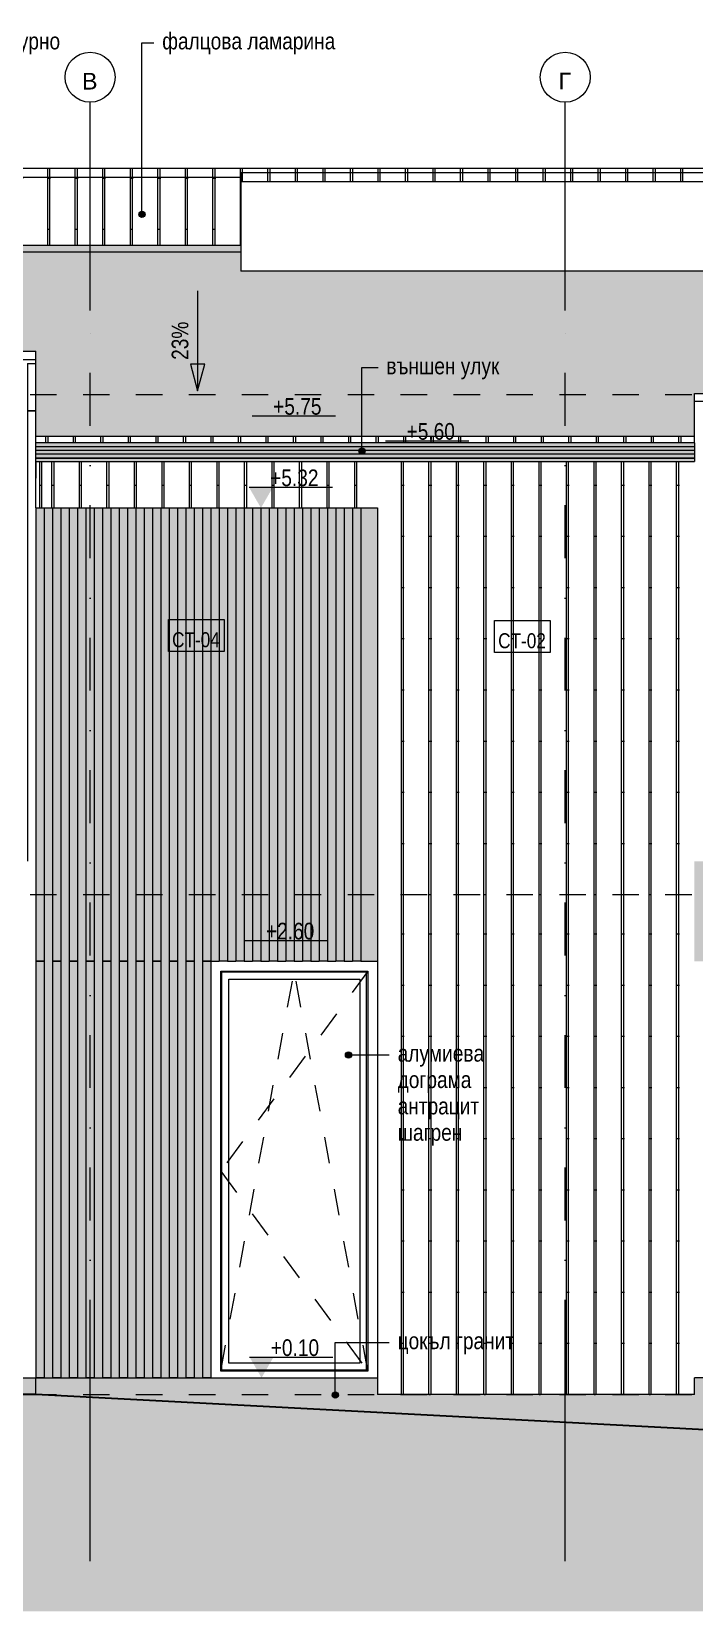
# Model space of a CAD drawing. Header units: centimetres. Extents: x -1373 to 229, y -130 to 818.
# Drawn here: x -769 to -372, y -130 to 818 of the extents above; entities that cross this region are included whole.
import ezdxf

# ---------------------------------------------------------------- set-up
doc = ezdxf.new("R2010")
doc.units = ezdxf.units.CM
doc.linetypes.add('Dash', pattern=[31.75, 15.875, -15.875])
doc.linetypes.add('Dash dot', pattern=[79.375, 31.75, -23.8125, 0, -23.8125])
for name, color, linetype, lineweight in [('A-ANNO-NOTE', 7, 'Continuous', 9), ('A-DETL-GENF', 7, 'Continuous', 9), ('A-FLOR-LEVL', 7, 'Continuous', 9), ('A-GLAZ', 7, 'Continuous', 5), ('A-GLAZ-CWMG', 7, 'Continuous', 9), ('A-GLAZ-HDLN', 7, 'Dash', 5), ('A-ROOF', 7, 'Continuous', 9), ('A-ROOF-OTLN', 7, 'Continuous', 9), ('A-ROOF-PATT', 7, 'Continuous', 9), ('A-WALL', 7, 'Continuous', 9), ('A-WALL-IDEN', 7, 'Continuous', 9), ('A-WALL-PATT', 7, 'Continuous', 9), ('G-ANNO-DIMS', 7, 'Continuous', 9), ('G-ANNO-TEXT', 7, 'Continuous', 9), ('S-GRID', 7, 'Continuous', 9), ('S-GRID-IDEN', 7, 'Continuous', 9)]:
    doc.layers.add(name, color=color, linetype=linetype, lineweight=lineweight)
doc.layers.add('A-DETL', color=7, linetype='Continuous', lineweight=9, true_color=0x008000)
doc.styles.add('Arial', font='arial.ttf', dxfattribs={"height": 10})
doc.styles.add('Arial Narrow', font='ARIALN.TTF', dxfattribs={"height": 10})
doc.styles.add('Arial Narrow_1', font='ARIALN.TTF', dxfattribs={"height": 9})
doc.styles.add('Arial Narrow_2', font='ARIALN.TTF', dxfattribs={"height": 10})
pattern_1 = [(0, (16.51, 600), (16.51, 30.709), [0.8382, -15.672]), (90, (0, 600), (-16.51, 30.709), [30.709, 0]), (90, (1.27, 600), (-16.51, 30.709), [30.709, 0])]

# ---------------------------------------------------------------- blocks, each defined once
blk = doc.blocks.new('SINGLE - OK - 100x252-2419123-ИЗТОК')
at = {"layer": 'A-GLAZ'}
for p, q in [((-365.69, 13.9), (-365.69, 254.1)), ((-365.69, 254.1), (-277.49, 254.1)), ((-364.99, 14.6), (-364.99, 253.4)), ((-278.19, 253.4), (-364.99, 253.4)), ((-360.89, 18.7), (-360.89, 249.3)), ((-360.89, 249.3), (-282.29, 249.3)), ((-282.29, 249.3), (-282.29, 18.7)), ((-278.19, 14.6), (-278.19, 253.4)), ((-277.49, 254.1), (-277.49, 13.9)), ((-277.49, 13.9), (-365.69, 13.9)), ((-278.19, 14.6), (-364.99, 14.6)), ((-282.29, 18.7), (-360.89, 18.7))]:
    blk.add_line(p, q, dxfattribs=at)
at = {"layer": 'A-GLAZ-HDLN'}
for p, q in [((-365.69, 13.9), (-321.59, 254.1)), ((-277.49, 254.1), (-365.69, 134)), ((-277.49, 13.9), (-321.59, 254.1)), ((-365.69, 134), (-277.49, 13.9))]:
    blk.add_line(p, q, dxfattribs=at)
blk = doc.blocks.new('Rectangular Mullion - TEC_LAMEL-2326023-ИЗТОК')
at = {"layer": 'A-GLAZ-CWMG', "true_color": 0xcfc6ba}
blk.add_hatch(color=9, dxfattribs=at).paths.add_polyline_path([(-666.59, 10), (-661.59, 10), (-661.59, 260), (-666.59, 260), (-666.59, 10.86)])
at = {"layer": 'A-GLAZ-CWMG'}
for p, q in [((-666.59, 260), (-661.59, 260)), ((-666.59, 260), (-666.59, 10)), ((-661.59, 260), (-661.59, 10)), ((-661.59, 10), (-666.59, 10))]:
    blk.add_line(p, q, dxfattribs=at)
blk = doc.blocks.new('Rectangular Mullion - TEC_LAMEL-2372659-ИЗТОК')
at = {"layer": 'A-GLAZ-CWMG', "true_color": 0xcfc6ba}
blk.add_hatch(color=9, dxfattribs=at).paths.add_polyline_path([(-576.59, 260), (-571.59, 260), (-571.59, 532), (-576.59, 532), (-576.59, 264.74)])
at = {"layer": 'A-GLAZ-CWMG'}
for p, q in [((-576.59, 532), (-571.59, 532)), ((-576.59, 532), (-576.59, 260)), ((-571.59, 532), (-571.59, 260)), ((-571.59, 260), (-576.59, 260))]:
    blk.add_line(p, q, dxfattribs=at)
blk = doc.blocks.new('Rectangular Mullion - TEC_DOGRAMA_TERASI_EX-2504233-ИЗТОК')
at = {"layer": 'A-GLAZ-CWMG'}
for p, q in [((-771.59, 618.76), (-766.59, 618.76)), ((-771.59, 618.76), (-771.59, 590.27)), ((-771.59, 590.27), (-766.71, 590.27))]:
    blk.add_line(p, q, dxfattribs=at)
blk = doc.blocks.new('Rectangular Mullion - TEC_DOGRAMA_TERASI_EX-2504241-ИЗТОК')
at = {"layer": 'A-GLAZ-CWMG'}
for p, q in [((-766.71, 590.27), (-771.59, 590.27)), ((-771.59, 590.27), (-771.59, 320))]:
    blk.add_line(p, q, dxfattribs=at)
blk = doc.blocks.new('Grid - TEC_GRID_CIRCLE-145857-ИЗТОК')
at = {"layer": 'S-GRID-IDEN'}
blk.add_circle((-234.09, 790.5), 15, dxfattribs=at)
blk = doc.blocks.new('Spot Elevations - ELEVATION_PROJECT-150941-ИЗТОК')
at = {"layer": 'A-ANNO-NOTE'}
blk.add_hatch(color=256, dxfattribs=at).paths.add_polyline_path([(-1102.75, 748.17), (-1088.44, 748.17), (-1095.6, 735.77)])
blk.add_line((-1102.75, 748.17), (-1052.75, 748.17), dxfattribs=at)

msp = doc.modelspace()

# ---------------------------------------------------------------- hatches: boundary and pattern name
at = {"layer": 'A-DETL-GENF'}
h = msp.add_hatch(dxfattribs=at)
h.set_pattern_fill('FP2_30', color=256, style=0, pattern_type=2)
h.set_pattern_definition([(0, (-146.547, 0), (19.05, 19.05), [19.05, -19.05]), (0, (-146.547, 7.144), (19.05, 19.05), [19.05, -19.05]), (0, (-146.547, 14.287), (19.05, 19.05), [19.05, -19.05]), (90, (-144.166, 16.669), (-19.05, 19.05), [19.05, -19.05]), (90, (-137.022, 16.669), (-19.05, 19.05), [19.05, -19.05]), (90, (-129.879, 16.669), (-19.05, 19.05), [19.05, -19.05])])
h.paths.add_polyline_path([(-170.9, -130.19), (228.36, -130.19), (228.36, -30), (-201.59, -30), (-766.59, 0), (-1368.67, 0), (-1368.67, -130.19), (-370.53, -130.19)])
at = {"layer": 'A-ROOF-PATT', "true_color": 0x8b8b8b}
h = msp.add_hatch(dxfattribs=at)
h.set_pattern_fill('FP2_15', color=252, style=0, pattern_type=2)
h.set_pattern_definition(pattern_1)
h.paths.add_polyline_path([(-643.59, 730.58), (-643.59, 733.08), (-171.59, 733.08), (-171.59, 735.77), (-1256.59, 735.77), (-1256.59, 730.58), (-669.97, 730.58)])
h = msp.add_hatch(dxfattribs=at)
h.set_pattern_fill('FP2_15', color=252, style=0, pattern_type=2)
h.set_pattern_definition(pattern_1)
h.paths.add_polyline_path([(-370.53, 727.8), (-145.76, 727.8), (-145.76, 733.08), (-643.59, 733.08), (-643.59, 727.8), (-470.34, 727.8)])
h = msp.add_hatch(dxfattribs=at)
h.set_pattern_fill('FP2_17', color=252, style=0, pattern_type=2)
h.set_pattern_definition([(0, (-2627.617, 971.591), (16.51, 6.908), [0.8382, -15.672]), (90, (-2644.127, 971.591), (-16.51, 6.908), [6.908, 0]), (90, (-2642.857, 971.591), (-16.51, 6.908), [6.908, 0])])
h.paths.add_polyline_path([(-557.68, 574.88), (-371.59, 574.88), (-371.59, 600.71), (-271.59, 600.71), (-271.59, 574.88), (10.48, 574.88), (-141.76, 674.15), (-643.59, 674.15), (-643.59, 685.69), (-926.59, 685.69), (-926.59, 670.69), (-962.59, 670.69), (-962.59, 685.69), (-1256.59, 685.69), (-1256.59, 595.66), (-901.59, 595.66), (-901.59, 626.07), (-766.59, 626.07), (-766.59, 574.88), (-563.92, 574.88)])
h = msp.add_hatch(dxfattribs=at)
h.set_pattern_fill('FP2_19', color=252, style=0, pattern_type=2)
h.set_pattern_definition([(0, (16.51, 254.475), (16.51, 29.922), [0.8382, -15.672]), (90, (0, 254.475), (-16.51, 29.922), [29.922, 0]), (90, (1.27, 254.475), (-16.51, 29.922), [29.922, 0])])
h.paths.add_polyline_path([(-901.59, 621.19), (-766.59, 621.19), (-766.59, 626.07), (-901.59, 626.07), (-901.59, 624.42)])
h = msp.add_hatch(dxfattribs=at)
h.set_pattern_fill('FP2_16', color=252, style=0, pattern_type=2)
h.set_pattern_definition([(0, (64.923, 525), (16.51, 30.709), [0.8382, -15.672]), (90, (48.413, 525), (-16.51, 30.709), [30.709, 0]), (90, (49.683, 525), (-16.51, 30.709), [30.709, 0])])
h.paths.add_polyline_path([(3.78, 571.07), (10.48, 571.07), (10.48, 574.88), (-271.59, 574.88), (-271.59, 571.07), (-8.7, 571.07)])
h.paths.add_polyline_path([(-763.55, 571.07), (-371.59, 571.07), (-371.59, 574.88), (-766.59, 574.88), (-766.59, 571.07)])
at = {"layer": 'A-ROOF-PATT', "lineweight": 5, "true_color": 0xc0c0c0}
for points in [[(-570.16, 570.81), (-371.59, 570.81), (-371.59, 571.07), (-766.59, 571.03), (-766.59, 570.81), (-576.4, 570.81)], [(-570.16, 569.12), (-371.59, 569.12), (-371.59, 570.81), (-766.59, 570.81), (-766.59, 569.12), (-576.4, 569.12)], [(-376.77, 568.92), (-371.59, 568.95), (-371.59, 569.12), (-766.59, 569.07), (-766.59, 568.92), (-383.01, 568.92)], [(-570.16, 566.58), (-371.59, 566.58), (-371.59, 568.92), (-766.59, 568.92), (-766.59, 566.58), (-576.4, 566.58)], [(-766.59, 564.25), (-371.59, 564.25), (-371.59, 566.58), (-766.59, 566.58), (-766.59, 564.47)], [(-371.59, 561.9), (-371.59, 564.25), (-766.59, 564.25), (-766.59, 561.9), (-376.77, 561.9)], [(-576.4, 561.64), (-371.59, 561.64), (-371.59, 561.9), (-766.59, 561.88), (-766.59, 561.64), (-582.63, 561.64)], [(-766.59, 560.08), (-371.59, 560.08), (-371.59, 561.64), (-766.59, 561.64), (-766.59, 560.94)], [(-570.16, 559.88), (-371.59, 559.9), (-371.59, 560.08), (-766.59, 560.03), (-766.59, 559.88), (-576.4, 559.88)]]:
    msp.add_hatch(color=9, dxfattribs=at).paths.add_polyline_path(points)
at = {"layer": 'A-WALL-PATT', "true_color": 0x8b8b8b}
h = msp.add_hatch(dxfattribs=at)
h.set_pattern_fill('FP2_25', color=252, style=0, pattern_type=2)
h.set_pattern_definition([(0, (-1238.25, 300), (16.51, 30.709), [0.8382, -15.672]), (90, (-1254.76, 300), (-16.51, 30.709), [30.709, 0]), (90, (-1253.49, 300), (-16.51, 30.709), [30.709, 0])])
h.paths.add_polyline_path([(-1256.59, 689.76), (-962.59, 689.76), (-962.59, 720), (-926.59, 720), (-926.59, 689.76), (-643.59, 689.76), (-643.59, 730.58), (-1256.59, 730.58), (-1256.59, 716.1)])
at = {"layer": 'A-WALL-PATT', "lineweight": 5, "true_color": 0x787878}
h = msp.add_hatch(color=8, dxfattribs=at)
h.paths.add_polyline_path([(-1217.61, 685.69), (-962.59, 685.69), (-962.59, 689.76), (-1221.59, 689.76), (-1221.59, 685.69), (-1220.22, 685.69)])
h.paths.add_polyline_path([(-643.59, 685.69), (-643.59, 689.76), (-926.59, 689.76), (-926.59, 685.69), (-645.02, 685.69)])
at = {"layer": 'A-WALL-PATT', "true_color": 0x8b8b8b}
h = msp.add_hatch(dxfattribs=at)
h.set_pattern_fill('FP2_29', color=252, style=0, pattern_type=2)
h.set_pattern_definition([(0, (-747.702, 300), (16.51, 30.709), [0.8382, -15.672]), (90, (-764.212, 300), (-16.51, 30.709), [30.709, 0]), (90, (-762.942, 300), (-16.51, 30.709), [30.709, 0])])
h.paths.add_polyline_path([(-761.71, 532), (-761.71, 559.88), (-766.59, 559.9), (-766.59, 569.75), (-766.71, 569.75), (-766.71, 532)])
h = msp.add_hatch(dxfattribs=at)
h.set_pattern_fill('FP2_27', color=252, style=0, pattern_type=2)
h.set_pattern_definition([(0, (-542.357, 300), (16.51, 30.709), [0.8382, -15.672]), (90, (-558.867, 300), (-16.51, 30.709), [30.709, 0]), (90, (-557.597, 300), (-16.51, 30.709), [30.709, 0])])
h.paths.add_polyline_path([(-766.71, 532), (-561.59, 532), (-561.59, 559.88), (-766.59, 559.88), (-766.59, 549.93), (-766.71, 549.93), (-766.71, 546.84)])
h = msp.add_hatch(dxfattribs=at)
h.set_pattern_fill('FP2_21', color=252, style=0, pattern_type=2)
h.set_pattern_definition([(0, (-3684.257, 300), (16.51, 30.709), [0.8382, -15.672]), (90, (-3700.767, 300), (-16.51, 30.709), [30.709, 0]), (90, (-3699.497, 300), (-16.51, 30.709), [30.709, 0])])
h.paths.add_polyline_path([(-561.59, 300), (-371.59, 300), (-371.59, 559.88), (-561.59, 559.88), (-561.59, 307.06)])
at = {"layer": 'A-WALL-PATT', "lineweight": 5, "true_color": 0x787878}
h = msp.add_hatch(color=8, dxfattribs=at)
h.paths.add_polyline_path([(-761.59, 300), (-756.59, 300), (-756.59, 532), (-761.59, 532), (-761.59, 307.06)])
h.paths.add_polyline_path([(-751.59, 300), (-746.59, 300), (-746.59, 532), (-751.59, 532), (-751.59, 307.06)])
h.paths.add_polyline_path([(-591.59, 300), (-586.59, 300), (-586.59, 532), (-591.59, 532), (-591.59, 307.06)])
h.paths.add_polyline_path([(-596.59, 300), (-596.59, 532), (-601.59, 532), (-601.59, 300)])
h.paths.add_polyline_path([(-606.59, 300), (-606.59, 532), (-611.59, 532), (-611.59, 300)])
h.paths.add_polyline_path([(-616.59, 300), (-616.59, 532), (-621.59, 532), (-621.59, 300), (-620.06, 300)])
h.paths.add_polyline_path([(-736.59, 300), (-736.59, 532), (-741.59, 532), (-741.59, 300)])
h.paths.add_polyline_path([(-731.59, 300), (-726.59, 300), (-726.59, 532), (-731.59, 532), (-731.59, 307.06)])
h.paths.add_polyline_path([(-721.59, 300), (-716.59, 300), (-716.59, 532), (-721.59, 532), (-721.59, 307.06)])
h.paths.add_polyline_path([(-626.59, 300), (-626.59, 532), (-631.59, 532), (-631.59, 300)])
h.paths.add_polyline_path([(-641.59, 300), (-636.59, 300), (-636.59, 532), (-641.59, 532), (-641.59, 304.57)])
h.paths.add_polyline_path([(-646.59, 300), (-646.59, 532), (-651.59, 532), (-651.59, 300)])
h.paths.add_polyline_path([(-656.59, 300), (-656.59, 532), (-661.59, 532), (-661.59, 300)])
h.paths.add_polyline_path([(-666.59, 300), (-666.59, 532), (-671.59, 532), (-671.59, 300), (-669.97, 300)])
h.paths.add_polyline_path([(-676.59, 300), (-676.59, 532), (-681.59, 532), (-681.59, 300)])
h.paths.add_polyline_path([(-691.59, 300), (-686.59, 300), (-686.59, 532), (-691.59, 532), (-691.59, 301.71)])
h.paths.add_polyline_path([(-576.59, 300), (-576.59, 532), (-581.59, 532), (-581.59, 300)])
h.paths.add_polyline_path([(-571.59, 300), (-561.59, 300), (-561.59, 532), (-571.59, 532), (-571.59, 307.06)])
h.paths.add_polyline_path([(-371.59, 300), (-271.59, 300), (-271.59, 320), (-371.59, 320), (-371.59, 307.06)])
h.paths.add_polyline_path([(-711.59, 300), (-706.59, 300), (-706.59, 532), (-711.59, 532), (-711.59, 300.57)])
h.paths.add_polyline_path([(-701.59, 300), (-696.59, 300), (-696.59, 532), (-701.59, 532), (-701.59, 301.14)])
h.paths.add_polyline_path([(-261.59, 300), (-261.59, 532), (-266.59, 532), (-266.59, 300)])
h.paths.add_polyline_path([(-256.59, 300), (-251.59, 300.01), (-251.59, 532), (-256.59, 532), (-256.59, 300.01)])
h = msp.add_hatch(color=8, dxfattribs=at)
h.paths.add_polyline_path([(-761.59, 10), (-756.59, 10), (-756.59, 300), (-761.59, 300), (-761.59, 10.86)])
h.paths.add_polyline_path([(-751.59, 10), (-746.59, 10), (-746.59, 300), (-751.59, 300), (-751.59, 10.86)])
h.paths.add_polyline_path([(-741.59, 10), (-736.59, 10), (-736.59, 300), (-741.59, 300), (-741.59, 10.86)])
h.paths.add_polyline_path([(-731.59, 10), (-726.59, 10), (-726.59, 300), (-731.59, 300), (-731.59, 10.86)])
at = {"layer": 'A-WALL-PATT', "true_color": 0x787878}
h = msp.add_hatch(color=8, dxfattribs=at)
h.paths.add_polyline_path([(-669.97, 10), (-666.59, 10), (-666.59, 300), (-671.59, 300), (-671.59, 10)])
h.paths.add_polyline_path([(-266.59, 10), (-261.59, 10), (-261.59, 300), (-266.59, 300), (-266.59, 10.86)])
h.paths.add_polyline_path([(-681.59, 10), (-676.59, 10), (-676.59, 300), (-681.59, 300), (-681.59, 10.86)])
h.paths.add_polyline_path([(-686.59, 10), (-686.59, 300), (-691.59, 300), (-691.59, 10), (-688.69, 10)])
h.paths.add_polyline_path([(-696.59, 10), (-696.59, 300), (-701.59, 300), (-701.59, 10)])
h.paths.add_polyline_path([(-707.4, 10), (-706.59, 10), (-706.59, 300), (-711.59, 300), (-711.59, 10)])
h.paths.add_polyline_path([(-716.59, 10), (-716.59, 300), (-721.59, 300), (-721.59, 10), (-719.88, 10)])
h.paths.add_polyline_path([(-256.59, 10), (-251.59, 10), (-251.59, 300), (-256.59, 300), (-256.59, 10.86)])
h.paths.add_polyline_path([(-646.59, 260), (-646.59, 300), (-651.59, 300), (-651.59, 260)])
h.paths.add_polyline_path([(-641.59, 260), (-636.59, 260), (-636.59, 300), (-641.59, 300), (-641.59, 264.74)])
h.paths.add_polyline_path([(-631.59, 260), (-626.59, 260), (-626.59, 300), (-631.59, 300), (-631.59, 264.74)])
h.paths.add_polyline_path([(-620.06, 260), (-616.59, 260), (-616.59, 300), (-621.59, 300), (-621.59, 260)])
h.paths.add_polyline_path([(-570.16, 260), (-561.59, 260), (-561.59, 300), (-571.59, 300), (-571.59, 260)])
h.paths.add_polyline_path([(-611.59, 260), (-606.59, 260), (-606.59, 300), (-611.59, 300), (-611.59, 264.74)])
h.paths.add_polyline_path([(-601.59, 260), (-596.59, 260), (-596.59, 300), (-601.59, 300), (-601.59, 261.22)])
h.paths.add_polyline_path([(-656.59, 260), (-656.59, 300), (-661.59, 300), (-661.59, 260), (-657.49, 260)])
h.paths.add_polyline_path([(-586.59, 260), (-586.59, 300), (-591.59, 300), (-591.59, 260)])
h.paths.add_polyline_path([(-295.67, 260), (-271.59, 260), (-271.59, 300), (-371.59, 300), (-371.59, 260), (-308.14, 260)])
h.paths.add_polyline_path([(-581.59, 260), (-576.59, 260), (-576.59, 300), (-581.59, 300), (-581.59, 264.74)])
at = {"layer": 'A-WALL-PATT', "true_color": 0x8b8b8b}
h = msp.add_hatch(dxfattribs=at)
h.set_pattern_fill('FP2_20', color=252, style=0, pattern_type=2)
h.set_pattern_definition([(0, (-3271.507, 0), (16.51, 30.709), [0.8382, -15.672]), (90, (-3288.017, 0), (-16.51, 30.709), [30.709, 0]), (90, (-3286.747, 0), (-16.51, 30.709), [30.709, 0])])
h.paths.add_polyline_path([(-561.59, 0), (-371.59, 0), (-371.59, 300), (-561.59, 300), (-561.59, 10.86)])
at = {"layer": 'A-WALL-PATT', "lineweight": 5, "true_color": 0xebebeb}
for points in [[(-1181.59, 0), (-766.59, 0), (-766.59, 10), (-1181.59, 10)], [(-570.16, 0), (-561.59, 0), (-561.59, 10), (-766.59, 10), (-766.59, 0), (-582.63, 0)], [(-370.53, 0), (-284.09, 0), (-284.09, 5), (-201.59, 5), (-201.59, 10), (-371.59, 10), (-371.59, 0)], [(-284.09, -25.62), (-284.09, 0), (-766.59, 0), (-307.11, -24.4)]]:
    msp.add_hatch(color=7, dxfattribs=at).paths.add_polyline_path(points)
at = {"layer": 'G-ANNO-DIMS'}
msp.add_hatch(color=256, dxfattribs=at).paths.add_polyline_path([(-669.56, 602.33), (-665.31, 618.2), (-673.81, 618.2)])
at = {"layer": 'G-ANNO-TEXT'}
h = msp.add_hatch(color=256, dxfattribs=at)
edge = h.paths.add_edge_path()
edge.add_arc((-702.96, 708.22), 1.88, 0, 360)
h = msp.add_hatch(color=256, dxfattribs=at)
edge = h.paths.add_edge_path()
edge.add_arc((-571, 566.19), 1.88, 0, 360)
h = msp.add_hatch(color=256, dxfattribs=at)
edge = h.paths.add_edge_path()
edge.add_arc((-579.07, 203.72), 1.88, 0, 360)
h = msp.add_hatch(color=256, dxfattribs=at)
edge = h.paths.add_edge_path()
edge.add_arc((-587.01, -0.4), 1.87, 0, 360)

# ---------------------------------------------------------------- linework, layer by layer
at = {"layer": 'A-DETL', "color": 7, "lineweight": 30}
for p, q in [((-766.59, 0), (-1368.67, 0)), ((-201.59, -30), (-766.59, 0))]:
    msp.add_line(p, q, dxfattribs=at)
at = {"layer": 'A-FLOR-LEVL', "linetype": 'Dash'}
for p, q in [((-1373.3, 600), (160.78, 600)), ((-1373.3, 300), (160.78, 300)), ((-1373.3, 0), (160.78, 0))]:
    msp.add_line(p, q, dxfattribs=at)
at = {"layer": 'A-ROOF'}
for p, q in [((-171.59, 735.77), (-1256.59, 735.77)), ((-1251.59, 730.58), (-643.59, 730.58)), ((-643.59, 733.08), (-643.59, 711.98)), ((-145.76, 733.08), (-643.59, 733.08)), ((-145.76, 727.8), (-643.59, 727.8)), ((-926.59, 685.69), (-643.59, 685.69)), ((-141.76, 674.15), (-643.59, 674.15)), ((-901.59, 626.07), (-766.59, 626.07)), ((-766.59, 571.07), (-766.59, 626.07)), ((-901.59, 621.19), (-766.59, 621.19)), ((-766.59, 621.19), (-766.59, 621.19)), ((-371.59, 571.07), (-371.59, 600.71)), ((-371.59, 600.71), (-271.59, 600.71)), ((-271.59, 595.84), (-371.59, 595.84)), ((-371.59, 574.88), (-766.59, 574.88))]:
    msp.add_line(p, q, dxfattribs=at)
at = {"layer": 'A-ROOF-OTLN'}
for p, q in [((-371.59, 571.07), (-766.59, 571.07)), ((-766.59, 559.88), (-766.59, 571.07)), ((-766.59, 568.92), (-371.59, 568.92)), ((-371.59, 571.07), (-371.59, 559.88)), ((-371.59, 566.58), (-766.59, 566.58)), ((-371.59, 564.25), (-766.59, 564.25)), ((-371.59, 561.9), (-766.59, 561.9)), ((-371.59, 561.64), (-766.59, 561.64)), ((-766.59, 559.88), (-371.59, 559.88))]:
    msp.add_line(p, q, dxfattribs=at)
at = {"layer": 'A-WALL'}
for p, q in [((-643.59, 711.98), (-643.59, 674.15)), ((-926.59, 689.76), (-643.59, 689.76)), ((-766.71, 532), (-766.71, 590.52)), ((-766.71, 590.52), (-766.59, 590.52)), ((-766.59, 569.75), (-766.71, 569.75)), ((-766.59, 559.88), (-766.59, 549.93)), ((-766.59, 549.93), (-766.71, 549.93)), ((-766.71, 532), (-561.59, 532)), ((-561.59, 532), (-561.59, 0)), ((-661.59, 260), (-656.59, 260)), ((-651.59, 260), (-646.59, 260)), ((-641.59, 260), (-636.59, 260)), ((-631.59, 260), (-626.59, 260)), ((-621.59, 260), (-616.59, 260)), ((-611.59, 260), (-606.59, 260)), ((-601.59, 260), (-596.59, 260)), ((-591.59, 260), (-586.59, 260)), ((-581.59, 260), (-576.59, 260)), ((-571.59, 260), (-561.59, 260)), ((-1256.59, 10), (-561.59, 10)), ((-766.59, 0), (-766.59, 10)), ((-371.59, 0), (-371.59, 10)), ((-201.59, 10), (-371.59, 10)), ((-371.59, 0), (-561.59, 0)), ((-371.59, 0), (-371.59, 0))]:
    msp.add_line(p, q, dxfattribs=at)
at = {"layer": 'A-WALL-IDEN', "flags": 128}
for points in [[(-687.12, 465.06), (-653.67, 465.06), (-653.67, 445.86), (-687.12, 445.86)], [(-491.54, 464.45), (-458.09, 464.45), (-458.09, 445.25), (-491.54, 445.25)]]:
    msp.add_lwpolyline(points, close=True, dxfattribs=at)
at = {"layer": 'G-ANNO-DIMS'}
for p, q in [((-669.56, 662.33), (-669.56, 602.33)), ((-665.31, 618.2), (-673.81, 618.2)), ((-673.81, 618.2), (-669.56, 602.33)), ((-669.56, 602.33), (-665.31, 618.2))]:
    msp.add_line(p, q, dxfattribs=at)
at = {"layer": 'G-ANNO-TEXT'}
for p, q in [((-702.96, 811.2), (-695.78, 811.2)), ((-702.96, 708.22), (-702.96, 811.2)), ((-571, 616.2), (-561.36, 616.2)), ((-571, 566.19), (-571, 616.2)), ((-579.07, 203.72), (-554.58, 203.72)), ((-587.01, 31.17), (-554.58, 31.17)), ((-587.01, -0.4), (-587.01, 31.17))]:
    msp.add_line(p, q, dxfattribs=at)
for centre, radius in [((-702.96, 708.22), 1.88), ((-571, 566.19), 1.88), ((-579.07, 203.72), 1.88), ((-587.01, -0.4), 1.87)]:
    msp.add_circle(centre, radius, dxfattribs=at)
at = {"layer": 'S-GRID', "color": 1, "lineweight": 18, "true_color": 0xff0000}
for p, q in [((-734.09, 650.5), (-734.09, 775.5)), ((-449.09, 650.5), (-449.09, 775.5)), ((-734.09, -100), (-734.09, 25)), ((-449.09, -100), (-449.09, 25))]:
    msp.add_line(p, q, dxfattribs=at)
at = {"layer": 'S-GRID', "color": 1, "linetype": 'Dash dot', "lineweight": 18, "true_color": 0xff0000}
for p, q in [((-734.09, 25), (-734.09, 650.5)), ((-449.09, 25), (-449.09, 650.5))]:
    msp.add_line(p, q, dxfattribs=at)

# ---------------------------------------------------------------- block references
at = {"layer": 'A-GLAZ'}
msp.add_blockref('SINGLE - OK - 100x252-2419123-ИЗТОК', (-290, 0), dxfattribs=at)
at = {"layer": 'A-GLAZ-CWMG'}
for name, p in [('Rectangular Mullion - TEC_DOGRAMA_TERASI_EX-2504233-ИЗТОК', (0, 0)), ('Rectangular Mullion - TEC_DOGRAMA_TERASI_EX-2504241-ИЗТОК', (0, 0)), ('Rectangular Mullion - TEC_LAMEL-2372659-ИЗТОК', (-190, 0)), ('Rectangular Mullion - TEC_LAMEL-2372659-ИЗТОК', (-180, 0)), ('Rectangular Mullion - TEC_LAMEL-2372659-ИЗТОК', (-170, 0)), ('Rectangular Mullion - TEC_LAMEL-2372659-ИЗТОК', (-160, 0)), ('Rectangular Mullion - TEC_LAMEL-2372659-ИЗТОК', (-150, 0)), ('Rectangular Mullion - TEC_LAMEL-2372659-ИЗТОК', (-140, 0)), ('Rectangular Mullion - TEC_LAMEL-2372659-ИЗТОК', (-130, 0)), ('Rectangular Mullion - TEC_LAMEL-2372659-ИЗТОК', (-120, 0)), ('Rectangular Mullion - TEC_LAMEL-2372659-ИЗТОК', (-110, 0)), ('Rectangular Mullion - TEC_LAMEL-2372659-ИЗТОК', (-100, 0)), ('Rectangular Mullion - TEC_LAMEL-2372659-ИЗТОК', (-90, 0)), ('Rectangular Mullion - TEC_LAMEL-2372659-ИЗТОК', (-80, 0)), ('Rectangular Mullion - TEC_LAMEL-2372659-ИЗТОК', (-70, 0)), ('Rectangular Mullion - TEC_LAMEL-2372659-ИЗТОК', (-60, 0)), ('Rectangular Mullion - TEC_LAMEL-2372659-ИЗТОК', (-50, 0)), ('Rectangular Mullion - TEC_LAMEL-2372659-ИЗТОК', (-40, 0)), ('Rectangular Mullion - TEC_LAMEL-2372659-ИЗТОК', (-30, 0)), ('Rectangular Mullion - TEC_LAMEL-2372659-ИЗТОК', (-20, 0)), ('Rectangular Mullion - TEC_LAMEL-2372659-ИЗТОК', (-10, 0)), ('Rectangular Mullion - TEC_LAMEL-2372659-ИЗТОК', (0, 0)), ('Rectangular Mullion - TEC_LAMEL-2326023-ИЗТОК', (-100, 0)), ('Rectangular Mullion - TEC_LAMEL-2326023-ИЗТОК', (-90, 0)), ('Rectangular Mullion - TEC_LAMEL-2326023-ИЗТОК', (-80, 0)), ('Rectangular Mullion - TEC_LAMEL-2326023-ИЗТОК', (-70, 0)), ('Rectangular Mullion - TEC_LAMEL-2326023-ИЗТОК', (-60, 0)), ('Rectangular Mullion - TEC_LAMEL-2326023-ИЗТОК', (-50, 0)), ('Rectangular Mullion - TEC_LAMEL-2326023-ИЗТОК', (-40, 0)), ('Rectangular Mullion - TEC_LAMEL-2326023-ИЗТОК', (-30, 0)), ('Rectangular Mullion - TEC_LAMEL-2326023-ИЗТОК', (-20, 0)), ('Rectangular Mullion - TEC_LAMEL-2326023-ИЗТОК', (-10, 0)), ('Rectangular Mullion - TEC_LAMEL-2326023-ИЗТОК', (0, 0))]:
    msp.add_blockref(name, p, dxfattribs=at)
at = {"layer": 'G-ANNO-DIMS'}
for p in [(465.81, -160.9), (545.85, -175.9), (464.01, -203.77), (461.51, -475.77), (464.38, -725.77)]:
    msp.add_blockref('Spot Elevations - ELEVATION_PROJECT-150941-ИЗТОК', p, dxfattribs=at)
at = {"layer": 'S-GRID-IDEN'}
for p in [(-500, 0), (-215, 0)]:
    msp.add_blockref('Grid - TEC_GRID_CIRCLE-145857-ИЗТОК', p, dxfattribs=at)

# ---------------------------------------------------------------- texts
at = {"layer": 'A-WALL-IDEN', "char_height": 9, "width": 28.45, "attachment_point": 5, "line_spacing_factor": 0.949189, "style": 'Arial Narrow_1'}
for s, insert in [('\\pt25.00002,50.00004,74.99997,99.99999,125.00001,150.00003,174.99996,199.99998,225,250.00002,275.00004,299.99997,324.99999,350.00001,375.00003,399.99996,424.99998,450,475.00002,500.00004,524.99997,549.99999,575.00001,600.00003,624.99996,649.99998,675,700.00002,725.00004,749.99997,774.99999,800.00001;СТ-04', (-670.57, 452.87)), ('\\pt25.00002,50.00004,74.99997,99.99999,125.00001,150.00003,174.99996,199.99998,225,250.00002,275.00004,299.99997,324.99999,350.00001,375.00003,399.99996,424.99998,450,475.00002,500.00004,524.99997,549.99999,575.00001,600.00003,624.99996,649.99998,675,700.00002,725.00004,749.99997,774.99999,800.00001;СТ-02', (-474.99, 452.26))]:
    msp.add_mtext(s, dxfattribs=dict(at, insert=insert))
at = {"layer": 'G-ANNO-DIMS', "insert": (-685.15, 620.87), "char_height": 10, "width": 27.5081, "attachment_point": 1, "rotation": 90, "line_spacing_factor": 0.974696, "style": 'Arial Narrow'}
msp.add_mtext('23%', dxfattribs=at)
at = {"layer": 'G-ANNO-DIMS', "char_height": 10, "width": 34.7536, "attachment_point": 1, "line_spacing_factor": 0.974696, "style": 'Arial Narrow'}
for s, insert in [('+5.75', (-624.27, 597.96)), ('+5.60', (-544.23, 582.96)), ('+5.32', (-626.07, 555.09)), ('+2.60', (-628.57, 283.09)), ('+0.10', (-625.69, 33.09))]:
    msp.add_mtext(s, dxfattribs=dict(at, insert=insert))
at = {"layer": 'G-ANNO-TEXT', "char_height": 10, "attachment_point": 1, "line_spacing_factor": 0.949189, "style": 'Arial Narrow_2'}
for s, insert, width in [('\\pt15,30,45,60,75,90,105,120,135,150,165,180,195,210,225,240,255,270,285,300,315,330,345,360,375,390,405,420,435,450,465,480;Г-образно структурно остъкляване\\Pантрацит шагрен', (-866.89, 817.21), 127), ('\\pt15,30,45,60,75,90,105,120,135,150,165,180,195,210,225,240,255,270,285,300,315,330,345,360,375,390,405,420,435,450,465,480;фалцова ламарина', (-690.78, 817.21), 106.8), ('\\pt15,30,45,60,75,90,105,120,135,150,165,180,195,210,225,240,255,270,285,300,315,330,345,360,375,390,405,420,435,450,465,480;външен улук', (-556.36, 622.21), 70.1445), ('\\pt15,30,45,60,75,90,105,120,135,150,165,180,195,210,225,240,255,270,285,300,315,330,345,360,375,390,405,420,435,450,465,480;алумиева дограма антрацит шагрен', (-549.58, 209.73), 76.05), ('\\pt15,30,45,60,75,90,105,120,135,150,165,180,195,210,225,240,255,270,285,300,315,330,345,360,375,390,405,420,435,450,465,480;цокъл гранит', (-549.58, 37.18), 112.8)]:
    msp.add_mtext(s, dxfattribs=dict(at, insert=insert, width=width))
at = {"layer": 'S-GRID-IDEN', "char_height": 10, "attachment_point": 5, "line_spacing_factor": 0.936439, "style": 'Arial'}
for s, insert, width in [('\\pt50,100,150,200,250,300,350,400,450,500,550,600,650,700,750,800,850,900,950,1000,1050,1100,1150,1200,1250,1300,1350,1400,1450,1500,1550,1600;В', (-734.27, 788.12), 9.9), ('\\pt50,100,150,200,250,300,350,400,450,500,550,600,650,700,750,800,850,900,950,1000,1050,1100,1150,1200,1250,1300,1350,1400,1450,1500,1550,1600;Г', (-449.27, 788.12), 7.95)]:
    msp.add_mtext(s, dxfattribs=dict(at, insert=insert, width=width))

doc.saveas('drawing.dxf')
